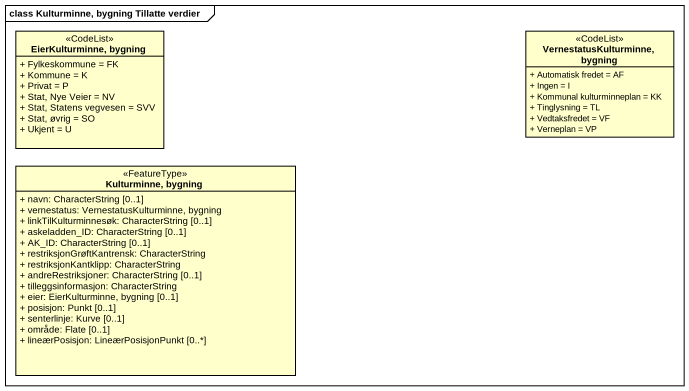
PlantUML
@startuml
mainframe class Kulturminne, bygning Tillatte verdier
hide circle
hide empty members
skinparam classAttributeIconSize 0
class "EierKulturminne, bygning" as EierKulturminne_bygning <<CodeList>> {
  + Fylkeskommune = FK
  + Kommune = K
  + Privat = P
  + Stat, Nye Veier = NV
  + Stat, Statens vegvesen = SVV
  + Stat, øvrig = SO
  + Ukjent = U
}
class "VernestatusKulturminne, bygning" as VernestatusKulturminne <<CodeList>> {
  + Automatisk fredet = AF
  + Ingen = I
  + Kommunal kulturminneplan = KK
  + Tinglysning = TL
  + Vedtaksfredet = VF
  + Verneplan = VP
}
class "Kulturminne, bygning" as Kulturminne_bygning <<FeatureType>> {
  + navn: CharacterString [0..1]
  + vernestatus: VernestatusKulturminne, bygning
  + linkTilKulturminnesøk: CharacterString [0..1]
  + askeladden_ID: CharacterString [0..1]
  + AK_ID: CharacterString [0..1]
  + restriksjonGrøftKantrensk: CharacterString
  + restriksjonKantklipp: CharacterString
  + andreRestriksjoner: CharacterString [0..1]
  + tilleggsinformasjon: CharacterString
  + eier: EierKulturminne, bygning [0..1]
  + posisjon: Punkt [0..1]
  + senterlinje: Kurve [0..1]
  + område: Flate [0..1]
  + lineærPosisjon: LineærPosisjonPunkt [0..*]
}
@enduml
